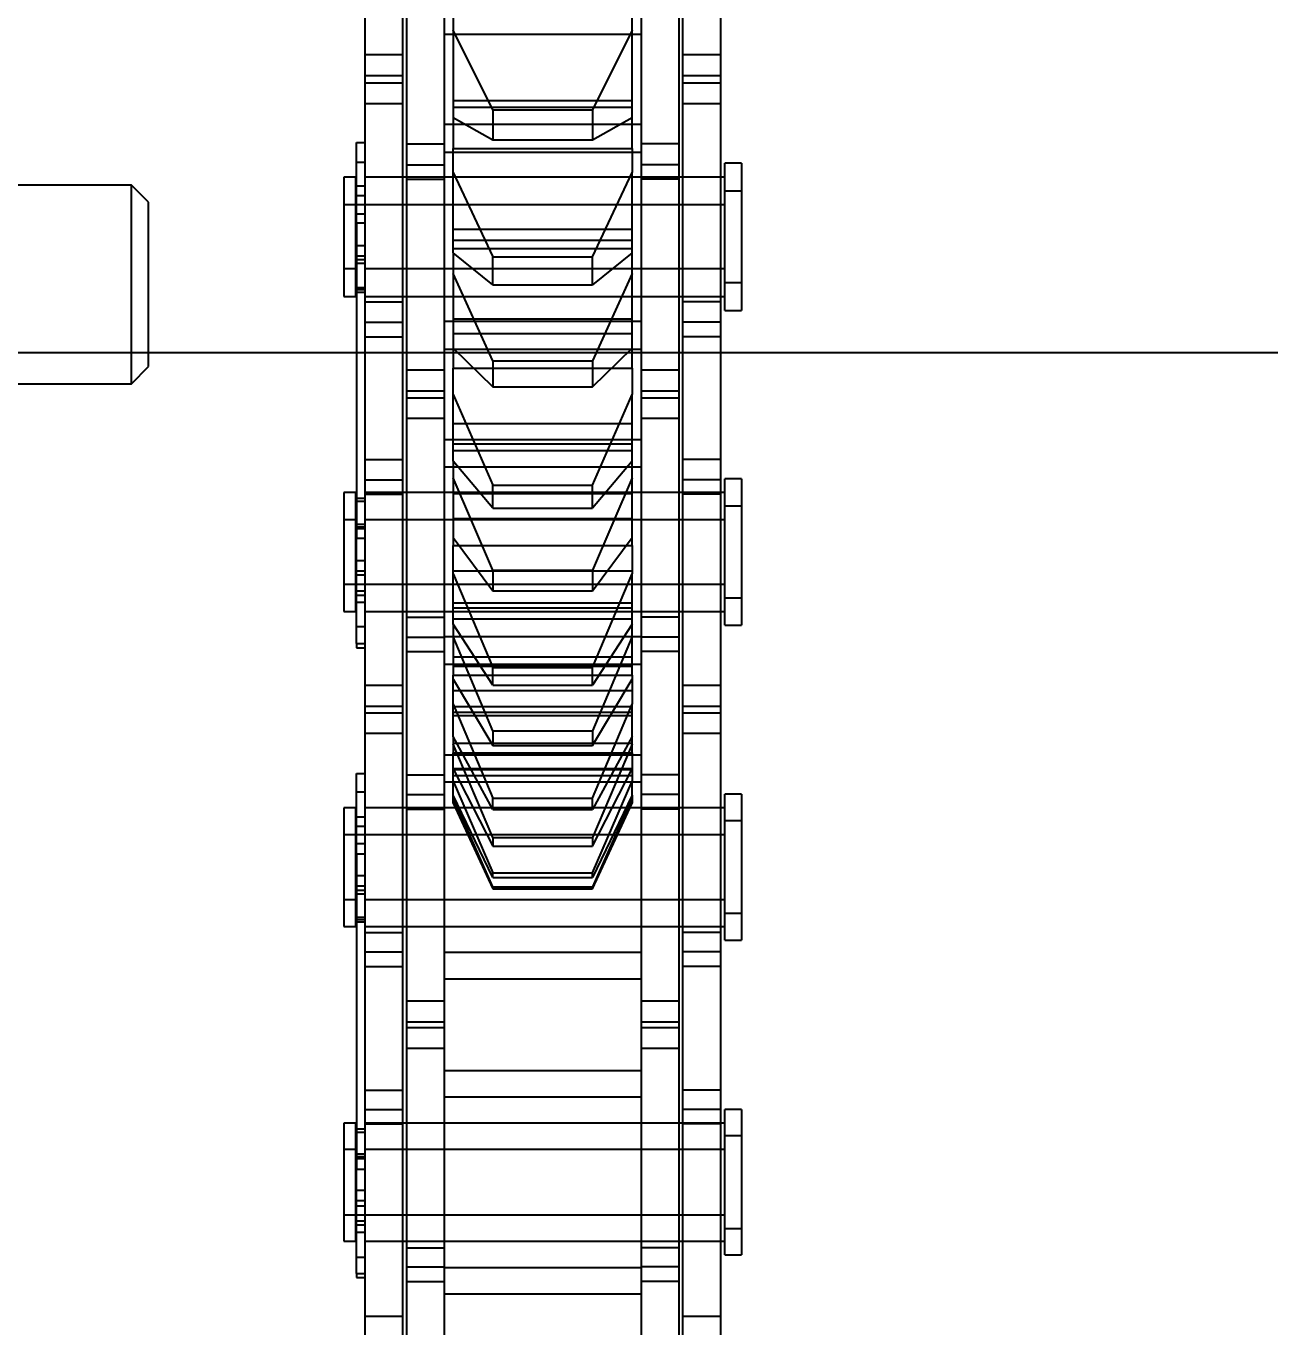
# Model space of a CAD drawing. Header units: metres. Extents: x 0 to 63075, y 0 to 44550.
# Drawn here: x 13782.9 to 13833, y 30180.3 to 30232.7 of the extents above; entities that cross this region are included whole.
import ezdxf

# ---------------------------------------------------------------- set-up
doc = ezdxf.new("R2010")
doc.units = ezdxf.units.M
doc.header["$LTSCALE"] = 75
doc.linetypes.add('HIDDEN2', pattern=[4.7625, 3.175, -1.5875])
for name, color, linetype in [('18_COTAS', 7, 'Continuous'), ('SDM', 7, 'Continuous'), ('SL1', 8, 'Continuous'), ('SL4', 4, 'Continuous'), ('ST1', 7, 'HIDDEN2')]:
    doc.layers.add(name, color=color, linetype=linetype)
doc.styles.add('ROMANS', font='ROMANS.SHX')
doc.dimstyles.new('75___1-75', dxfattribs={"dimscale": 75, "dimtxt": 2.5, "dimasz": 2, "dimexe": 1.5, "dimexo": 1, "dimgap": 0.5, "dimtad": 1, "dimdec": 0, "dimzin": 12, "dimtxsty": 'ROMANS', "dimcen": 0, "dimclrd": 256, "dimclre": 256, "dimclrt": 3, "dimazin": 3, "dimtfac": 1, "dimtdec": 0, "dimtmove": 0, "dimatfit": 0, "dimfxl": 1, "dimlwd": -1, "dimlwe": -1, "dimarcsym": 0})

# ---------------------------------------------------------------- blocks, each defined once
blk = doc.blocks.new('A$C1d93b9d1')
at = {"layer": 'SL1'}
for radius, start, end in [(1979, 150.488695, 76.215496), (1915.5, 151.397673, 77.946628), (1915.5, 151.397673, 77.482416), (1907.5, 151.517007, 77.895312), (1508, 159.384288, 0), (1508, 159.384288, 0), (1500, 179.960074, 0.039926)]:
    blk.add_arc((6031.727, 6950), radius, start, end, dxfattribs=at)
blk = doc.blocks.new('*D27')
at = {"layer": '18_COTAS', "transparency": 16777216}
for p, q in [((12131.24, 27878.333), (12131.24, 30705.371)), ((13913.74, 30509.566), (13913.74, 30705.371)), ((11981.24, 30592.871), (11122.311, 30592.871)), ((13913.74, 30592.871), (12131.24, 30592.871)), ((14063.74, 30592.871), (14213.74, 30592.871))]:
    blk.add_line(p, q, dxfattribs=at)
for points in [[(11981.24, 30617.871), (11981.24, 30567.871), (12131.24, 30592.871)], [(14063.74, 30617.871), (14063.74, 30567.871), (13913.74, 30592.871)]]:
    blk.add_solid(points, dxfattribs=at)
at = {"layer": 'Defpoints', "color": 0, "transparency": 16777216}
for p in [(13913.74, 30592.871), (13913.74, 30434.566), (12131.24, 27803.333)]:
    blk.add_point(p, dxfattribs=at)
at = {"layer": '18_COTAS', "color": 3, "transparency": 16777216, "insert": (11476.776, 30724.121), "char_height": 187.5, "attachment_point": 5, "style": 'ROMANS'}
blk.add_mtext('1782', dxfattribs=at)
blk = doc.blocks.new('A$C429c7d53')
at = {"layer": 'SL4'}
blk.add_line((57.76, 3129.5), (123, 3129.5), dxfattribs=at)
at = {"layer": 'ST1'}
for p, q in [((75.843, 3150.59), (75.843, 3141.495)), ((77.363, 3150.59), (77.363, 3141.495)), ((88.637, 3150.59), (88.637, 3141.495)), ((90.157, 3150.59), (90.157, 3141.495)), ((77.515, 3144.24), (77.515, 3137.89)), ((79.035, 3144.24), (79.035, 3137.89)), ((86.965, 3144.24), (86.965, 3137.89)), ((88.485, 3144.24), (88.485, 3137.89)), ((79.4, 3143.438), (79.4, 3137.71)), ((86.6, 3137.71), (86.6, 3143.438)), ((81, 3139.27), (79.4, 3142.473)), ((86.6, 3142.473), (85, 3139.27)), ((79.035, 3142.309), (86.965, 3142.309)), ((75.843, 3141.495), (75.843, 3140.635)), ((75.843, 3141.495), (77.363, 3141.495)), ((77.363, 3141.495), (77.363, 3140.635)), ((88.637, 3141.495), (88.637, 3140.635)), ((88.637, 3141.495), (90.157, 3141.495)), ((90.157, 3141.495), (90.157, 3140.635)), ((75.843, 3140.635), (75.843, 3131.54)), ((77.363, 3140.635), (75.843, 3140.635)), ((75.843, 3140.349), (77.363, 3140.349)), ((77.363, 3140.635), (77.363, 3131.54)), ((88.637, 3140.635), (88.637, 3131.54)), ((90.157, 3140.635), (88.637, 3140.635)), ((88.637, 3140.349), (90.157, 3140.349)), ((90.157, 3140.635), (90.157, 3131.54)), ((77.363, 3139.511), (75.843, 3139.511)), ((86.6, 3139.631), (79.4, 3139.631)), ((79.4, 3139.372), (86.6, 3139.372)), ((90.157, 3139.511), (88.637, 3139.511)), ((79.4, 3138.963), (81, 3138.051)), ((81, 3139.27), (85, 3139.27)), ((81, 3139.27), (81, 3138.051)), ((85, 3139.27), (85, 3138.051)), ((85, 3138.051), (86.6, 3138.963)), ((86.965, 3138.675), (79.035, 3138.675)), ((75.511, 3137.946), (75.843, 3137.946)), ((75.511, 3134.715), (75.511, 3137.946)), ((77.515, 3137.89), (79.035, 3137.89)), ((77.515, 3137.89), (77.515, 3128.795)), ((79.035, 3137.89), (79.035, 3128.795)), ((81, 3138.051), (85, 3138.051)), ((88.485, 3137.89), (86.965, 3137.89)), ((86.965, 3137.89), (86.965, 3128.795)), ((88.485, 3137.89), (88.485, 3128.795)), ((86.965, 3137.551), (79.035, 3137.551)), ((79.4, 3137.71), (86.6, 3137.71)), ((79.4, 3136.743), (79.4, 3137.71)), ((86.6, 3137.71), (86.6, 3136.743)), ((75.843, 3137.143), (75.511, 3137.143)), ((77.515, 3137.052), (79.035, 3137.052)), ((79.4, 3136.743), (81, 3133.349)), ((79.4, 3133.506), (79.4, 3136.743)), ((85, 3133.349), (86.6, 3136.743)), ((86.6, 3133.506), (86.6, 3136.743)), ((88.485, 3137.052), (86.965, 3137.052)), ((90.341, 3132.316), (90.341, 3137.113)), ((91, 3137.113), (90.341, 3137.113)), ((91, 3137.113), (91, 3132.316)), ((66.444, 3136.238), (37.135, 3136.238)), ((66.444, 3128.238), (66.444, 3136.238)), ((67.135, 3135.547), (66.444, 3136.238)), ((75, 3136.56), (75, 3132.87)), ((75.474, 3136.56), (75, 3136.56)), ((75.474, 3132.87), (75.474, 3136.56)), ((75.843, 3136.191), (75.474, 3136.191)), ((77.363, 3136.56), (75.843, 3136.56)), ((90.341, 3136.56), (75.843, 3136.56)), ((79.035, 3136.56), (77.515, 3136.56)), ((77.515, 3136.468), (79.035, 3136.468)), ((86.965, 3136.56), (79.035, 3136.56)), ((88.485, 3136.56), (86.965, 3136.56)), ((88.485, 3136.468), (86.965, 3136.468)), ((90.157, 3136.56), (88.637, 3136.56)), ((75.511, 3135.822), (75.843, 3135.822)), ((91, 3135.989), (90.341, 3135.989)), ((67.135, 3128.928), (67.135, 3135.547)), ((75.474, 3135.436), (75, 3135.436)), ((77.363, 3135.436), (75.511, 3135.436)), ((90.341, 3135.436), (75.843, 3135.436)), ((79.035, 3135.436), (77.515, 3135.436)), ((86.965, 3135.436), (79.035, 3135.436)), ((88.485, 3135.436), (86.965, 3135.436)), ((90.157, 3135.436), (88.637, 3135.436)), ((75.843, 3135.067), (75.474, 3135.067)), ((75.511, 3134.715), (75.843, 3134.715)), ((75.511, 3134.715), (75.511, 3122.015)), ((86.6, 3134.446), (79.4, 3134.446)), ((75.511, 3133.798), (75.843, 3133.798)), ((79.4, 3134.024), (86.6, 3134.024)), ((79.4, 3133.684), (86.6, 3133.684)), ((75.474, 3133.239), (75.843, 3133.239)), ((75.511, 3133.383), (75.843, 3133.383)), ((75.511, 3133.096), (75.843, 3133.096)), ((81, 3132.225), (79.4, 3133.506)), ((79.4, 3133.506), (79.4, 3128.864)), ((81, 3132.225), (81, 3133.349)), ((81, 3133.349), (85, 3133.349)), ((86.6, 3133.506), (85, 3132.225)), ((85, 3132.225), (85, 3133.349)), ((86.6, 3128.864), (86.6, 3133.506)), ((75, 3132.87), (75, 3131.749)), ((75, 3132.87), (75.474, 3132.87)), ((75.474, 3131.746), (75.474, 3132.87)), ((75.843, 3132.87), (77.363, 3132.87)), ((75.843, 3132.87), (90.341, 3132.87)), ((77.515, 3132.87), (79.035, 3132.87)), ((79.035, 3132.87), (86.965, 3132.87)), ((81, 3129.153), (79.4, 3132.67)), ((86.6, 3132.67), (85, 3129.153)), ((86.965, 3132.87), (88.485, 3132.87)), ((88.637, 3132.87), (90.157, 3132.87)), ((75.474, 3132.115), (75.843, 3132.115)), ((75.511, 3132.026), (75.843, 3132.026)), ((81, 3132.225), (85, 3132.225)), ((90.341, 3131.192), (90.341, 3132.316)), ((90.341, 3132.316), (91, 3132.316)), ((91, 3132.316), (91, 3131.196)), ((75, 3131.749), (75, 3131.746)), ((75, 3131.746), (75.474, 3131.746)), ((75.511, 3131.923), (75.843, 3131.923)), ((75.843, 3131.746), (77.363, 3131.746)), ((75.843, 3131.746), (90.341, 3131.746)), ((75.843, 3131.54), (77.363, 3131.54)), ((75.843, 3131.54), (75.843, 3125.19)), ((77.363, 3131.54), (77.363, 3125.19)), ((77.515, 3131.746), (79.035, 3131.746)), ((79.035, 3131.746), (86.965, 3131.746)), ((86.965, 3131.746), (88.485, 3131.746)), ((88.637, 3131.746), (90.157, 3131.746)), ((90.157, 3131.54), (88.637, 3131.54)), ((88.637, 3131.54), (88.637, 3125.19)), ((90.157, 3131.54), (90.157, 3125.19)), ((90.341, 3131.192), (91, 3131.192)), ((91, 3131.196), (91, 3131.192)), ((75.843, 3130.713), (77.363, 3130.713)), ((79.035, 3130.755), (86.965, 3130.755)), ((86.6, 3130.835), (79.4, 3130.835)), ((90.157, 3130.713), (88.637, 3130.713)), ((75.843, 3130.129), (77.363, 3130.129)), ((79.4, 3130.263), (86.6, 3130.263)), ((90.157, 3130.129), (88.637, 3130.129)), ((79.035, 3129.631), (86.965, 3129.631)), ((79.4, 3129.666), (81, 3128.11)), ((85, 3128.11), (86.6, 3129.666)), ((66.444, 3128.238), (67.135, 3128.928)), ((79.4, 3128.864), (86.6, 3128.864)), ((79.4, 3127.798), (79.4, 3128.864)), ((81, 3129.153), (85, 3129.153)), ((81, 3129.153), (81, 3128.11)), ((85, 3129.153), (85, 3128.11)), ((86.6, 3128.864), (86.6, 3127.798)), ((77.515, 3128.795), (77.515, 3127.935)), ((77.515, 3128.795), (79.035, 3128.795)), ((79.035, 3128.795), (79.035, 3127.935)), ((86.965, 3128.795), (86.965, 3127.935)), ((86.965, 3128.795), (88.485, 3128.795)), ((88.485, 3128.795), (88.485, 3127.935)), ((37.135, 3128.238), (66.444, 3128.238)), ((77.515, 3127.935), (77.515, 3118.84)), ((79.035, 3127.935), (77.515, 3127.935)), ((79.035, 3127.935), (79.035, 3118.84)), ((79.4, 3127.798), (81, 3124.153)), ((79.4, 3125.125), (79.4, 3127.798)), ((81, 3128.11), (85, 3128.11)), ((85, 3124.153), (86.6, 3127.798)), ((86.6, 3125.125), (86.6, 3127.798)), ((86.965, 3127.935), (86.965, 3118.84)), ((88.485, 3127.935), (86.965, 3127.935)), ((88.485, 3127.935), (88.485, 3118.84)), ((77.515, 3127.671), (79.035, 3127.671)), ((86.965, 3127.671), (88.485, 3127.671)), ((79.035, 3126.832), (77.515, 3126.832)), ((88.485, 3126.832), (86.965, 3126.832)), ((86.6, 3126.618), (79.4, 3126.618)), ((86.965, 3125.975), (79.035, 3125.975)), ((79.4, 3125.819), (86.6, 3125.819)), ((75.843, 3125.19), (77.363, 3125.19)), ((75.843, 3125.19), (75.843, 3116.095)), ((77.363, 3125.19), (77.363, 3116.095)), ((79.4, 3125.543), (86.6, 3125.543)), ((90.157, 3125.19), (88.637, 3125.19)), ((88.637, 3125.19), (88.637, 3116.095)), ((90.157, 3125.19), (90.157, 3116.095)), ((86.965, 3124.872), (79.035, 3124.872)), ((81, 3123.225), (79.4, 3125.125)), ((79.4, 3125.125), (79.4, 3121.717)), ((86.6, 3125.125), (85, 3123.225)), ((86.6, 3121.717), (86.6, 3125.125)), ((75.843, 3124.374), (77.363, 3124.374)), ((81, 3120.727), (79.4, 3124.445)), ((81, 3123.225), (81, 3124.153)), ((81, 3124.153), (85, 3124.153)), ((86.6, 3124.445), (85, 3120.727)), ((85, 3123.225), (85, 3124.153)), ((90.157, 3124.374), (88.637, 3124.374)), ((90.341, 3119.616), (90.341, 3124.413)), ((91, 3124.413), (90.341, 3124.413)), ((91, 3124.413), (91, 3119.616)), ((75, 3123.86), (75, 3120.17)), ((75.474, 3123.86), (75, 3123.86)), ((75.474, 3120.17), (75.474, 3123.86)), ((75.511, 3123.634), (75.843, 3123.634)), ((77.363, 3123.86), (75.843, 3123.86)), ((90.341, 3123.86), (75.843, 3123.86)), ((75.843, 3123.79), (77.363, 3123.79)), ((79.035, 3123.86), (77.515, 3123.86)), ((86.965, 3123.86), (79.035, 3123.86)), ((86.6, 3123.803), (79.4, 3123.803)), ((88.485, 3123.86), (86.965, 3123.86)), ((90.157, 3123.86), (88.637, 3123.86)), ((90.157, 3123.79), (88.637, 3123.79)), ((75.843, 3123.491), (75.474, 3123.491)), ((81, 3123.225), (85, 3123.225)), ((91, 3123.311), (90.341, 3123.311)), ((75.474, 3122.757), (75, 3122.757)), ((75.511, 3122.58), (75.843, 3122.58)), ((77.363, 3122.757), (75.843, 3122.757)), ((90.341, 3122.757), (75.843, 3122.757)), ((79.035, 3122.757), (77.515, 3122.757)), ((86.965, 3122.757), (79.035, 3122.757)), ((79.4, 3122.808), (86.6, 3122.808)), ((88.485, 3122.757), (86.965, 3122.757)), ((90.157, 3122.757), (88.637, 3122.757)), ((75.843, 3122.388), (75.474, 3122.388)), ((75.511, 3122.477), (75.843, 3122.477)), ((75.511, 3122.015), (75.843, 3122.015)), ((75.511, 3118.463), (75.511, 3122.015)), ((79.4, 3122.043), (81, 3119.893)), ((85, 3119.893), (86.6, 3122.043)), ((79.4, 3121.717), (86.6, 3121.717)), ((79.4, 3120.587), (79.4, 3121.717)), ((86.6, 3121.717), (86.6, 3120.587)), ((75.511, 3121.12), (75.843, 3121.12)), ((75.474, 3120.539), (75.843, 3120.539)), ((75.511, 3120.705), (75.843, 3120.705)), ((86.6, 3120.69), (79.4, 3120.69)), ((79.4, 3120.587), (81, 3116.808)), ((79.4, 3118.562), (79.4, 3120.587)), ((81, 3120.727), (85, 3120.727)), ((81, 3120.727), (81, 3119.893)), ((85, 3120.727), (85, 3119.893)), ((85, 3116.808), (86.6, 3120.587)), ((86.6, 3118.562), (86.6, 3120.587)), ((75, 3120.17), (75, 3119.07)), ((75, 3120.17), (75.474, 3120.17)), ((75.474, 3119.067), (75.474, 3120.17)), ((75.511, 3120.17), (77.363, 3120.17)), ((75.843, 3120.17), (90.341, 3120.17)), ((77.515, 3120.17), (79.035, 3120.17)), ((79.035, 3120.17), (86.965, 3120.17)), ((86.965, 3120.17), (88.485, 3120.17)), ((88.637, 3120.17), (90.157, 3120.17)), ((75.474, 3119.436), (75.843, 3119.436)), ((75.511, 3119.894), (75.843, 3119.894)), ((75.511, 3119.721), (75.843, 3119.721)), ((79.4, 3119.412), (86.6, 3119.412)), ((81, 3119.893), (85, 3119.893)), ((90.341, 3118.514), (90.341, 3119.616)), ((90.341, 3119.616), (91, 3119.616)), ((91, 3119.616), (91, 3118.518)), ((75, 3119.07), (75, 3119.067)), ((75, 3119.067), (75.474, 3119.067)), ((75.843, 3119.067), (77.363, 3119.067)), ((75.843, 3119.067), (90.341, 3119.067)), ((77.515, 3119.067), (79.035, 3119.067)), ((79.035, 3119.067), (86.965, 3119.067)), ((79.4, 3119.208), (86.6, 3119.208)), ((86.965, 3119.067), (88.485, 3119.067)), ((88.637, 3119.067), (90.157, 3119.067)), ((75.511, 3117.773), (75.511, 3118.463)), ((75.511, 3118.463), (75.843, 3118.463)), ((77.515, 3118.84), (79.035, 3118.84)), ((77.515, 3118.84), (77.515, 3112.49)), ((79.035, 3118.84), (79.035, 3112.49)), ((86.6, 3118.762), (79.4, 3118.762)), ((81, 3116.105), (79.4, 3118.562)), ((79.4, 3118.562), (79.4, 3116.5)), ((86.6, 3118.562), (85, 3116.105)), ((86.6, 3116.5), (86.6, 3118.562)), ((88.485, 3118.84), (86.965, 3118.84)), ((86.965, 3118.84), (86.965, 3112.49)), ((88.485, 3118.84), (88.485, 3112.49)), ((90.341, 3118.514), (91, 3118.514)), ((91, 3118.518), (91, 3118.514)), ((77.515, 3118.035), (79.035, 3118.035)), ((79.035, 3118.055), (86.965, 3118.055)), ((81, 3114.261), (79.4, 3118.06)), ((86.6, 3118.06), (85, 3114.261)), ((88.485, 3118.035), (86.965, 3118.035)), ((75.511, 3117.773), (75.843, 3117.773)), ((75.511, 3117.773), (75.511, 3117.601)), ((75.511, 3117.601), (75.843, 3117.601)), ((77.515, 3117.451), (79.035, 3117.451)), ((88.485, 3117.451), (86.965, 3117.451)), ((79.035, 3116.952), (86.965, 3116.952)), ((79.4, 3117.247), (86.6, 3117.247)), ((86.6, 3116.853), (79.4, 3116.853)), ((81, 3116.105), (81, 3116.808)), ((81, 3116.808), (85, 3116.808)), ((85, 3116.105), (85, 3116.808)), ((79.4, 3116.5), (86.6, 3116.5)), ((79.4, 3115.341), (79.4, 3116.5)), ((79.4, 3116.339), (81, 3113.664)), ((85, 3113.664), (86.6, 3116.339)), ((86.6, 3116.5), (86.6, 3115.341)), ((75.843, 3116.095), (75.843, 3115.235)), ((75.843, 3116.095), (77.363, 3116.095)), ((77.363, 3116.095), (77.363, 3115.235)), ((86.6, 3115.873), (79.4, 3115.873)), ((81, 3116.105), (85, 3116.105)), ((88.637, 3116.095), (88.637, 3115.235)), ((88.637, 3116.095), (90.157, 3116.095)), ((90.157, 3116.095), (90.157, 3115.235)), ((75.843, 3115.235), (75.843, 3106.14)), ((77.363, 3115.235), (75.843, 3115.235)), ((77.363, 3115.235), (77.363, 3106.14)), ((79.4, 3115.341), (81, 3111.55)), ((79.4, 3114.031), (79.4, 3115.341)), ((86.6, 3115.23), (79.4, 3115.23)), ((85, 3111.55), (86.6, 3115.341)), ((86.6, 3114.031), (86.6, 3115.341)), ((88.637, 3115.235), (88.637, 3106.14)), ((90.157, 3115.235), (88.637, 3115.235)), ((90.157, 3115.235), (90.157, 3106.14)), ((75.843, 3114.992), (77.363, 3114.992)), ((79.4, 3115.007), (86.6, 3115.007)), ((79.4, 3114.882), (86.6, 3114.882)), ((88.637, 3114.992), (90.157, 3114.992)), ((77.363, 3114.154), (75.843, 3114.154)), ((81, 3114.261), (81, 3113.664)), ((81, 3114.261), (85, 3114.261)), ((85, 3114.261), (85, 3113.664)), ((90.157, 3114.154), (88.637, 3114.154)), ((81, 3111.095), (79.4, 3114.031)), ((79.4, 3114.031), (79.4, 3113.379)), ((79.4, 3113.759), (86.6, 3113.759)), ((81, 3109.965), (79.4, 3113.723)), ((81, 3113.664), (85, 3113.664)), ((86.6, 3114.031), (85, 3111.095)), ((86.6, 3113.723), (85, 3109.965)), ((86.6, 3113.379), (86.6, 3114.031)), ((86.965, 3113.275), (79.035, 3113.275)), ((79.4, 3113.379), (86.6, 3113.379)), ((79.4, 3112.229), (79.4, 3113.379)), ((86.6, 3113.379), (86.6, 3112.229)), ((79.4, 3112.748), (86.6, 3112.748)), ((79.4, 3112.736), (81, 3109.622)), ((79.4, 3112.706), (86.6, 3112.706)), ((85, 3109.622), (86.6, 3112.736)), ((75.511, 3112.546), (75.843, 3112.546)), ((75.511, 3109.315), (75.511, 3112.546)), ((77.515, 3112.49), (79.035, 3112.49)), ((77.515, 3112.49), (77.515, 3103.395)), ((79.035, 3112.49), (79.035, 3103.395)), ((86.965, 3112.194), (79.035, 3112.194)), ((79.4, 3112.456), (86.6, 3112.456)), ((79.4, 3112.229), (81, 3108.548)), ((79.4, 3111.675), (79.4, 3112.229)), ((85, 3108.548), (86.6, 3112.229)), ((86.6, 3111.675), (86.6, 3112.229)), ((88.485, 3112.49), (86.965, 3112.49)), ((86.965, 3112.49), (86.965, 3103.395)), ((88.485, 3112.49), (88.485, 3103.395)), ((75.843, 3111.786), (75.511, 3111.786)), ((77.515, 3111.696), (79.035, 3111.696)), ((81, 3108.356), (79.4, 3111.675)), ((79.4, 3111.352), (79.4, 3111.675)), ((81, 3107.975), (79.4, 3111.571)), ((81, 3111.55), (85, 3111.55)), ((81, 3111.095), (81, 3111.55)), ((86.6, 3111.675), (85, 3108.356)), ((86.6, 3111.571), (85, 3107.975)), ((85, 3111.095), (85, 3111.55)), ((86.6, 3111.675), (86.6, 3111.352)), ((88.485, 3111.696), (86.965, 3111.696)), ((90.341, 3106.917), (90.341, 3111.714)), ((91, 3111.714), (90.341, 3111.714)), ((91, 3111.714), (91, 3106.917)), ((75, 3111.16), (75, 3107.47)), ((75.474, 3111.16), (75, 3111.16)), ((75.474, 3107.47), (75.474, 3111.16)), ((77.363, 3111.16), (75.843, 3111.16)), ((90.341, 3111.16), (75.843, 3111.16)), ((79.035, 3111.16), (77.515, 3111.16)), ((77.515, 3111.111), (79.035, 3111.111)), ((86.965, 3111.16), (79.035, 3111.16)), ((79.4, 3111.352), (81, 3107.899)), ((81, 3111.095), (85, 3111.095)), ((85, 3107.899), (86.6, 3111.352)), ((88.485, 3111.16), (86.965, 3111.16)), ((88.485, 3111.111), (86.965, 3111.111)), ((90.157, 3111.16), (88.637, 3111.16)), ((75.843, 3110.791), (75.474, 3110.791)), ((91, 3110.633), (90.341, 3110.633)), ((75.474, 3110.079), (75, 3110.079)), ((75.511, 3110.422), (75.843, 3110.422)), ((77.363, 3110.079), (75.511, 3110.079)), ((90.341, 3110.079), (75.843, 3110.079)), ((79.035, 3110.079), (77.515, 3110.079)), ((86.965, 3110.079), (79.035, 3110.079)), ((81, 3109.965), (81, 3109.622)), ((81, 3109.965), (85, 3109.965)), ((85, 3109.965), (85, 3109.622)), ((88.485, 3110.079), (86.965, 3110.079)), ((90.157, 3110.079), (88.637, 3110.079)), ((75.843, 3109.71), (75.474, 3109.71)), ((81, 3109.622), (85, 3109.622)), ((75.511, 3109.315), (75.843, 3109.315)), ((75.511, 3109.315), (75.511, 3096.615)), ((75.511, 3108.442), (75.843, 3108.442)), ((81, 3108.548), (85, 3108.548)), ((81, 3108.356), (81, 3108.548)), ((85, 3108.356), (85, 3108.548)), ((75.511, 3108.026), (75.843, 3108.026)), ((81, 3108.356), (85, 3108.356)), ((81, 3107.975), (81, 3107.899)), ((81, 3107.975), (85, 3107.975)), ((81, 3107.899), (85, 3107.899)), ((85, 3107.975), (85, 3107.899)), ((75, 3107.47), (75, 3106.392)), ((75, 3107.47), (75.474, 3107.47)), ((75.474, 3107.839), (75.843, 3107.839)), ((75.474, 3106.389), (75.474, 3107.47)), ((75.511, 3107.696), (75.843, 3107.696)), ((75.843, 3107.47), (77.363, 3107.47)), ((75.843, 3107.47), (90.341, 3107.47)), ((77.515, 3107.47), (79.035, 3107.47)), ((79.035, 3107.47), (86.965, 3107.47)), ((86.965, 3107.47), (88.485, 3107.47)), ((88.637, 3107.47), (90.157, 3107.47)), ((90.341, 3105.836), (90.341, 3106.917)), ((90.341, 3106.917), (91, 3106.917)), ((91, 3106.917), (91, 3105.84)), ((75, 3106.392), (75, 3106.389)), ((75, 3106.389), (75.474, 3106.389)), ((75.474, 3106.758), (75.843, 3106.758)), ((75.511, 3106.67), (75.843, 3106.67)), ((75.511, 3106.566), (75.843, 3106.566)), ((75.843, 3106.389), (77.363, 3106.389)), ((75.843, 3106.389), (90.341, 3106.389)), ((77.515, 3106.389), (79.035, 3106.389)), ((79.035, 3106.389), (86.965, 3106.389)), ((86.965, 3106.389), (88.485, 3106.389)), ((88.637, 3106.389), (90.157, 3106.389)), ((75.843, 3106.14), (77.363, 3106.14)), ((75.843, 3106.14), (75.843, 3099.79)), ((77.363, 3106.14), (77.363, 3099.79)), ((90.157, 3106.14), (88.637, 3106.14)), ((88.637, 3106.14), (88.637, 3099.79)), ((90.157, 3106.14), (90.157, 3099.79)), ((90.341, 3105.836), (91, 3105.836)), ((91, 3105.84), (91, 3105.836)), ((75.843, 3105.357), (77.363, 3105.357)), ((79.035, 3105.355), (86.965, 3105.355)), ((90.157, 3105.357), (88.637, 3105.357)), ((75.843, 3104.772), (77.363, 3104.772)), ((90.157, 3104.772), (88.637, 3104.772)), ((79.035, 3104.274), (86.965, 3104.274)), ((77.515, 3103.395), (77.515, 3102.535)), ((77.515, 3103.395), (79.035, 3103.395)), ((79.035, 3103.395), (79.035, 3102.535)), ((86.965, 3103.395), (86.965, 3102.535)), ((86.965, 3103.395), (88.485, 3103.395)), ((88.485, 3103.395), (88.485, 3102.535)), ((77.515, 3102.535), (77.515, 3093.44)), ((79.035, 3102.535), (77.515, 3102.535)), ((77.515, 3102.314), (79.035, 3102.314)), ((79.035, 3102.535), (79.035, 3093.44)), ((86.965, 3102.535), (86.965, 3093.44)), ((88.485, 3102.535), (86.965, 3102.535)), ((86.965, 3102.314), (88.485, 3102.314)), ((88.485, 3102.535), (88.485, 3093.44)), ((79.035, 3101.476), (77.515, 3101.476)), ((88.485, 3101.476), (86.965, 3101.476)), ((86.965, 3100.575), (79.035, 3100.575)), ((75.843, 3099.79), (77.363, 3099.79)), ((75.843, 3099.79), (75.843, 3090.695)), ((77.363, 3099.79), (77.363, 3090.695)), ((86.965, 3099.516), (79.035, 3099.516)), ((90.157, 3099.79), (88.637, 3099.79)), ((88.637, 3099.79), (88.637, 3090.695)), ((90.157, 3099.79), (90.157, 3090.695)), ((75.843, 3099.017), (77.363, 3099.017)), ((90.157, 3099.017), (88.637, 3099.017)), ((90.341, 3094.217), (90.341, 3099.014)), ((91, 3099.014), (90.341, 3099.014)), ((91, 3099.014), (91, 3094.217)), ((75, 3098.46), (75, 3094.77)), ((75.474, 3098.46), (75, 3098.46)), ((75.474, 3094.77), (75.474, 3098.46)), ((77.363, 3098.46), (75.843, 3098.46)), ((90.341, 3098.46), (75.843, 3098.46)), ((75.843, 3098.433), (77.363, 3098.433)), ((79.035, 3098.46), (77.515, 3098.46)), ((86.965, 3098.46), (79.035, 3098.46)), ((88.485, 3098.46), (86.965, 3098.46)), ((90.157, 3098.46), (88.637, 3098.46)), ((90.157, 3098.433), (88.637, 3098.433)), ((75.843, 3098.091), (75.474, 3098.091)), ((75.511, 3098.234), (75.843, 3098.234)), ((91, 3097.954), (90.341, 3097.954)), ((75.474, 3097.401), (75, 3097.401)), ((77.363, 3097.401), (75.843, 3097.401)), ((90.341, 3097.401), (75.843, 3097.401)), ((79.035, 3097.401), (77.515, 3097.401)), ((86.965, 3097.401), (79.035, 3097.401)), ((88.485, 3097.401), (86.965, 3097.401)), ((90.157, 3097.401), (88.637, 3097.401)), ((75.843, 3097.032), (75.474, 3097.032)), ((75.511, 3097.224), (75.843, 3097.224)), ((75.511, 3097.12), (75.843, 3097.12)), ((75.511, 3096.615), (75.843, 3096.615)), ((75.511, 3093.063), (75.511, 3096.615)), ((75.511, 3095.763), (75.843, 3095.763)), ((75.511, 3095.348), (75.843, 3095.348)), ((75, 3094.77), (75, 3093.714)), ((75, 3094.77), (75.474, 3094.77)), ((75.474, 3095.139), (75.843, 3095.139)), ((75.474, 3093.711), (75.474, 3094.77)), ((75.511, 3094.77), (77.363, 3094.77)), ((75.843, 3094.77), (90.341, 3094.77)), ((77.515, 3094.77), (79.035, 3094.77)), ((79.035, 3094.77), (86.965, 3094.77)), ((86.965, 3094.77), (88.485, 3094.77)), ((88.637, 3094.77), (90.157, 3094.77)), ((75.511, 3094.537), (75.843, 3094.537)), ((75.511, 3094.364), (75.843, 3094.364)), ((75, 3093.714), (75, 3093.711)), ((75.474, 3094.08), (75.843, 3094.08)), ((90.341, 3093.157), (90.341, 3094.217)), ((90.341, 3094.217), (91, 3094.217)), ((91, 3094.217), (91, 3093.161)), ((75, 3093.711), (75.474, 3093.711)), ((75.843, 3093.711), (77.363, 3093.711)), ((75.843, 3093.711), (90.341, 3093.711)), ((77.515, 3093.711), (79.035, 3093.711)), ((77.515, 3093.44), (79.035, 3093.44)), ((77.515, 3093.44), (77.515, 3087.09)), ((79.035, 3093.711), (86.965, 3093.711)), ((79.035, 3093.44), (79.035, 3087.09)), ((86.965, 3093.711), (88.485, 3093.711)), ((88.485, 3093.44), (86.965, 3093.44)), ((86.965, 3093.44), (86.965, 3087.09)), ((88.485, 3093.44), (88.485, 3087.09)), ((88.637, 3093.711), (90.157, 3093.711)), ((75.511, 3092.417), (75.511, 3093.063)), ((75.511, 3093.063), (75.843, 3093.063)), ((77.515, 3092.678), (79.035, 3092.678)), ((88.485, 3092.678), (86.965, 3092.678)), ((90.341, 3093.157), (91, 3093.157)), ((91, 3093.161), (91, 3093.157)), ((75.511, 3092.417), (75.843, 3092.417)), ((75.511, 3092.417), (75.511, 3092.244)), ((75.511, 3092.244), (75.843, 3092.244)), ((79.035, 3092.655), (86.965, 3092.655)), ((77.515, 3092.094), (79.035, 3092.094)), ((88.485, 3092.094), (86.965, 3092.094)), ((79.035, 3091.596), (86.965, 3091.596)), ((75.843, 3090.695), (75.843, 3089.636)), ((75.843, 3090.695), (77.363, 3090.695)), ((77.363, 3090.695), (77.363, 3089.636)), ((88.637, 3090.695), (88.637, 3089.636)), ((88.637, 3090.695), (90.157, 3090.695)), ((90.157, 3090.695), (90.157, 3089.636))]:
    blk.add_line(p, q, dxfattribs=at)

msp = doc.modelspace()

# ---------------------------------------------------------------- block references
at = {"layer": 'SDM'}
for name, p in [('A$C1d93b9d1', (8259.513, 24302.833)), ('A$C429c7d53', (13720.74, 27090.066))]:
    msp.add_blockref(name, p, dxfattribs=at)

# ---------------------------------------------------------------- dimensions: what is measured, and where the dimension line sits
at = {"layer": '18_COTAS'}
dim = msp.add_linear_dim(base=(13913.739964506, 30592.871167243), p1=(12131.239964508, 27803.333456501), p2=(13913.739964506, 30434.565956577), dimstyle='75___1-75', dxfattribs=at)
dim.commit()
dim.dimension.update_dxf_attribs({"geometry": '*D27', "text_midpoint": (11476.775678793, 30592.871167243), "dimtype": 160})

doc.saveas('drawing.dxf')
